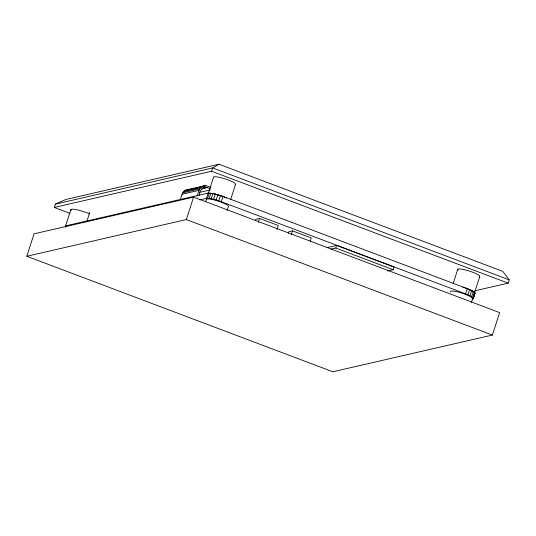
<?xml version="1.0" encoding="UTF-8"?>
<svg xmlns="http://www.w3.org/2000/svg" width="536" height="536" viewBox="0 0 536 536"><rect width="100%" height="100%" fill="white"/><g stroke="black" fill="none" stroke-linecap="round" stroke-linejoin="round"><path stroke-width="0.8" d="M26.8 256.268L34.049 233.817L193.583 197.107L499.632 312.609L492.383 335.054L332.849 371.77L26.8 256.268L186.334 219.559L492.383 335.054M69.908 213.355L54.257 207.445L55.322 204.142L65.988 199.432L218.949 164.23L502.802 271.357L509.2 279.846L508.135 283.149L474.708 290.84M65.573 226.031L70.899 209.529M65.62 227.291L66.102 225.777L208.115 193.101L212.926 193.463L223.05 196.404L469.63 289.52L473.342 291.37L475.084 292.844L473.389 298.619L472.819 298.921L474.28 294.391M86.999 220.933L89.8 212.243M180.431 199.365C181.577 195.962 182.2 191.319 186.146 189.972L204.571 185.731L207.539 186.113L210.936 187.399M186.334 219.559L193.583 197.107M197.168 196.196C198.327 192.203 199.425 186.233 204.571 185.731M199.225 195.325C199.111 189.262 205.288 184.974 210.4 189.047M54.257 207.445L211.599 171.239L212.665 167.936L218.949 164.23M199.881 199.881L206.414 198.38L208.115 193.101M205.656 201.556L206.414 199.211M208.249 193.576L213.576 177.074M206.414 198.38L207.539 198.293L209.248 193.007M207.539 198.293L209.174 198.414L210.876 193.134M209.174 198.414L211.224 198.749L212.926 193.463M211.224 198.749L213.589 199.271L215.291 193.985M213.589 199.271L216.149 199.962L217.851 194.675M473.389 298.619L471.633 296.656L465.55 293.849L218.775 200.779L220.484 195.499M221.341 201.69L223.05 196.404M230.694 199.425L235.518 184.491M227.13 210.494L228.396 206.588A11.618 1.977 17.9 0 0 217.301 200.792A11.618 1.977 17.9 0 0 206.44 199.761M255.297 220.872L255.813 219.284L259.531 218.427L278.244 225.489L276.965 229.455M258.252 222.393L259.531 218.427M288.281 233.321L288.797 231.733L292.515 230.875L311.228 237.937L310.203 241.106M291.236 234.842L292.515 230.875M330.993 249.126L335.764 248.034L336.615 245.394L394.02 267.055L393.169 269.695L387.602 270.975M453.215 283.377L457.784 269.233M465.55 293.849L467.258 288.569M467.921 294.8L469.63 289.52M469.985 295.751L471.693 290.472M471.633 296.656L473.342 291.37M472.786 297.453L474.494 292.174M474.648 292.375L479.727 276.656M471.385 302.592L472.645 298.679M473.382 298.123L475.084 292.844M66.102 225.777L65.539 226.581M474.521 293.641L475.097 293.339M55.322 204.142L212.665 167.936L509.2 279.846M184.806 190.635L202.032 186.675M203.647 186.307L206.072 185.751M183.647 191.6L200.618 187.694M202.072 188.096L204.779 187.479M182.722 192.819L199.694 188.913M202.675 188.237L205.904 187.493M201.348 189.067L207.003 187.768M182.093 194.226L199.064 190.327M199.64 192.35L210.145 189.932M327.081 247.585L336.615 245.394M186.146 189.972L187.6 189.637M216.149 199.962L218.775 200.779M211.599 171.239L508.135 283.149M335.764 248.034L393.169 269.695M450.716 292.026A11.618 1.977 17.9 0 1 462.521 293.279A11.618 1.977 17.9 0 1 472.035 299.021M462.756 287.169A11.618 1.977 17.9 0 1 468.37 289.139M469.007 289.406A11.618 1.977 17.9 0 1 474.132 292.274M213.495 177.45A11.618 1.977 17.9 0 1 226.051 179.198A11.618 1.977 17.9 0 1 235.016 184.732M212.524 193.543A11.618 1.977 17.9 0 1 213.73 193.771M214.373 193.905A11.618 1.977 17.9 0 1 215.713 194.226M216.41 194.4A11.618 1.977 17.9 0 1 226.56 198.032M71.174 210.467A12.321 2.097 17.9 0 1 76.065 209.603A12.321 2.097 17.9 0 1 89.733 213.978M65.486 226.433A12.321 2.097 17.9 0 1 68.414 225.763M458.046 270.117A11.618 1.977 17.9 0 1 469.174 271.002A11.618 1.977 17.9 0 1 479.218 276.891"/></g></svg>
